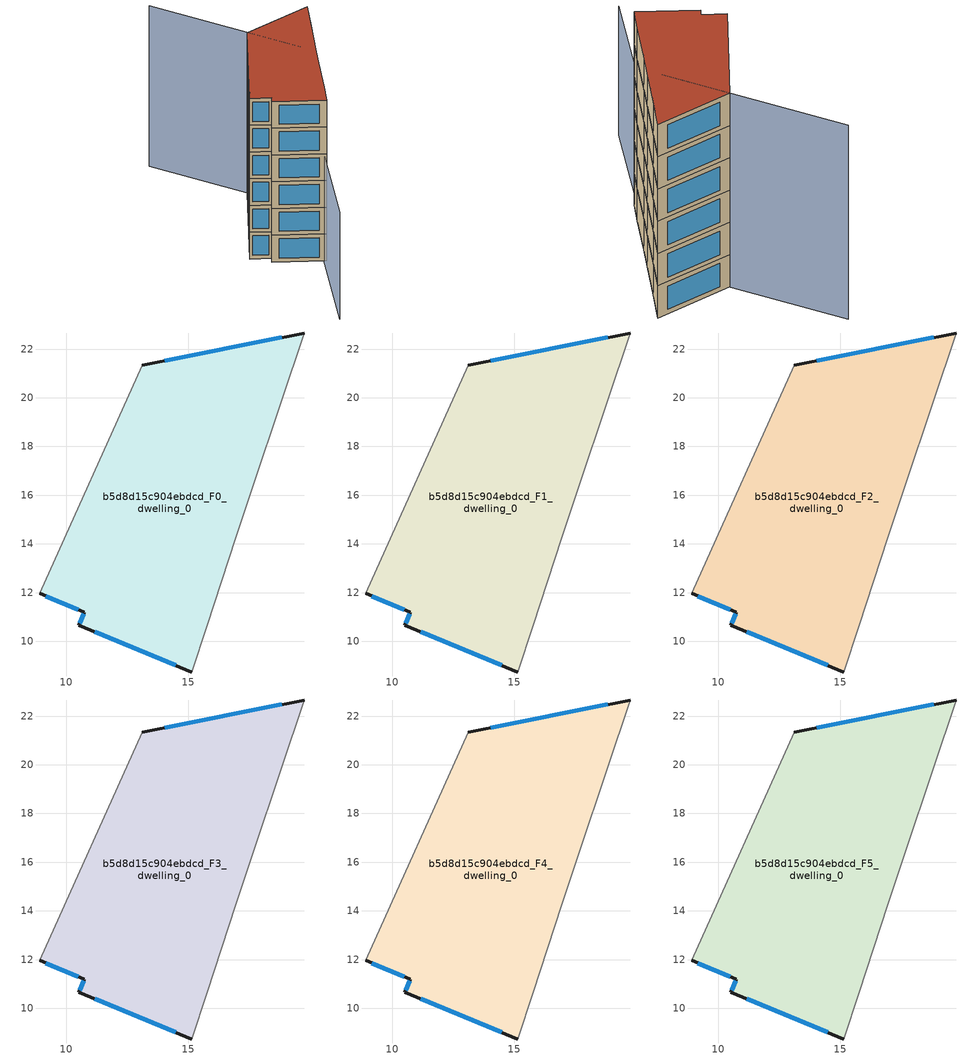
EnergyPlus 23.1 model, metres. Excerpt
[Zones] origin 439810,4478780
b5d8d15c904ebdcd_F0_dwelling_0
 floor ground (EU_floor_Construction): 19.78,22.66 18.82,19.83 17.65,16.34 16.95,14.24 15.79,10.66 15.14,8.74 10.52,10.67 10.75,11.2 8.9,11.97 13.12,21.33 z0
 wall outside (EU_wall_Construction): 8.9,11.97 10.75,11.2 10.52,10.67 15.14,8.74 / 19.78,22.66 13.12,21.33 z0:3
 wall adiabatic (EU_wall_Construction): 15.14,8.74 15.79,10.66 16.95,14.24 17.65,16.34 18.82,19.83 19.78,22.66 / 13.12,21.33 8.9,11.97 z0:3
 window (EU_Window_Construction): 11.16,10.4 14.5,9.01 / 10.71,11.12 10.55,10.74 / 9.16,11.86 10.49,11.3 / 18.85,22.47 14.05,21.52 z0.42:2.58
b5d8d15c904ebdcd_F1_dwelling_0
 floor to b5d8d15c904ebdcd_F0_dwelling_0 (EU_floor_Construction): 19.77,22.66 18.82,19.83 17.65,16.34 16.95,14.24 15.79,10.66 15.14,8.74 10.52,10.67 10.75,11.2 8.9,11.97 13.12,21.33 z3
 wall outside (EU_wall_Construction): 8.9,11.97 10.75,11.2 10.52,10.67 15.14,8.74 / 19.78,22.66 13.12,21.33 z3:6
 wall adiabatic (EU_wall_Construction): 15.14,8.74 15.79,10.66 16.95,14.24 17.65,16.34 18.82,19.83 19.78,22.66 / 13.12,21.33 8.9,11.97 z3:6
 window (EU_Window_Construction): 11.16,10.4 14.5,9.01 / 10.71,11.12 10.55,10.74 / 9.16,11.86 10.49,11.3 / 18.85,22.47 14.05,21.52 z3.42:5.58
b5d8d15c904ebdcd_F2_dwelling_0
 floor to b5d8d15c904ebdcd_F1_dwelling_0 (EU_floor_Construction): 19.77,22.66 18.82,19.83 17.65,16.34 16.95,14.24 15.79,10.66 15.14,8.74 10.52,10.67 10.75,11.2 8.9,11.97 13.12,21.33 z6
 wall outside (EU_wall_Construction): 8.9,11.97 10.75,11.2 10.52,10.67 15.14,8.74 / 19.78,22.66 13.12,21.33 z6:9
 wall adiabatic (EU_wall_Construction): 15.14,8.74 15.79,10.66 16.95,14.24 17.65,16.34 18.82,19.83 19.78,22.66 / 13.12,21.33 8.9,11.97 z6:9
 window (EU_Window_Construction): 11.16,10.4 14.5,9.01 / 10.71,11.12 10.55,10.74 / 9.16,11.86 10.49,11.3 / 18.85,22.47 14.05,21.52 z6.42:8.58
b5d8d15c904ebdcd_F3_dwelling_0
 floor to b5d8d15c904ebdcd_F2_dwelling_0 (EU_floor_Construction): 19.77,22.66 18.82,19.83 17.65,16.34 16.95,14.24 15.79,10.66 15.14,8.74 10.52,10.67 10.75,11.2 8.9,11.97 13.12,21.33 z9
 wall outside (EU_wall_Construction): 8.9,11.97 10.75,11.2 10.52,10.67 15.14,8.74 / 19.78,22.66 13.12,21.33 z9:12
 wall adiabatic (EU_wall_Construction): 15.14,8.74 15.79,10.66 16.95,14.24 17.65,16.34 18.82,19.83 19.78,22.66 / 13.12,21.33 8.9,11.97 z9:12
 window (EU_Window_Construction): 11.16,10.4 14.5,9.01 / 10.71,11.12 10.55,10.74 / 9.16,11.86 10.49,11.3 / 18.85,22.47 14.05,21.52 z9.42:11.58
b5d8d15c904ebdcd_F4_dwelling_0
 floor to b5d8d15c904ebdcd_F3_dwelling_0 (EU_floor_Construction): 19.77,22.66 18.82,19.83 17.65,16.34 16.95,14.24 15.79,10.66 15.14,8.74 10.52,10.67 10.75,11.2 8.9,11.97 13.12,21.33 z12
 wall outside (EU_wall_Construction): 8.9,11.97 10.75,11.2 10.52,10.67 15.14,8.74 / 19.78,22.66 13.12,21.33 z12:15
 wall adiabatic (EU_wall_Construction): 15.14,8.74 15.79,10.66 16.95,14.24 17.65,16.34 18.82,19.83 19.78,22.66 / 13.12,21.33 8.9,11.97 z12:15
 window (EU_Window_Construction): 11.16,10.4 14.5,9.01 / 10.71,11.12 10.55,10.74 / 9.16,11.86 10.49,11.3 / 18.85,22.47 14.05,21.52 z12.42:14.58
b5d8d15c904ebdcd_F5_dwelling_0
 floor to b5d8d15c904ebdcd_F4_dwelling_0 (EU_floor_Construction): 19.77,22.66 18.82,19.83 17.65,16.34 16.95,14.24 15.79,10.66 15.14,8.74 10.52,10.67 10.75,11.2 8.9,11.97 13.12,21.33 z15
 wall outside (EU_wall_Construction): 8.9,11.97 10.75,11.2 10.52,10.67 15.14,8.74 / 19.78,22.66 13.12,21.33 z15:18
 wall adiabatic (EU_wall_Construction): 15.14,8.74 15.79,10.66 16.95,14.24 17.65,16.34 18.82,19.83 19.78,22.66 / 13.12,21.33 8.9,11.97 z15:18
 window (EU_Window_Construction): 11.16,10.4 14.5,9.01 / 10.71,11.12 10.55,10.74 / 9.16,11.86 10.49,11.3 / 18.85,22.47 14.05,21.52 z15.42:17.58
 roof outside (EU_roof_Construction): 15.79,10.66 16.95,14.24 17.65,16.34 18.82,19.83 19.78,22.66 13.12,21.33 8.9,11.97 10.75,11.2 10.52,10.67 15.14,8.74 z18
shading: 12.29,0.02 15.49,10.82 / 15.8,10.66 18.9,21.26 z0:12; 6.84,28.9 16.73,17 z0:18
[Building]
EU S2 Campaign: North Axis=0; Terrain=City; Solar Distribution=FullExterior
[Site:Location]
Madrid: Latitude=40.5; Longitude=-3.5; Time Zone=1; Elevation=609
[SizingPeriod:WeatherFileDays]
AnnualSizingPeriod: Begin Month=1; Begin Day of Month=1; End Month=12; End Day of Month=31; Day of Week for Start Day=Monday; Use Weather File Daylight Saving Period=No; Use Weather File Rain and Snow Indicators=No
[MATERIAL]
EU_InternalMass_Material: Roughness=MediumRough; Thickness=0.1; Conductivity=1; Density=1800; Specific Heat=900; Thermal Absorptance=0.9; Solar Absorptance=0.7; Visible Absorptance=0.7
[MATERIAL:NOMASS] Roughness=MediumRough; Thermal Absorptance=0.9; Solar Absorptance=0.7; Visible Absorptance=0.7
Name | Thermal Resistance
EU_wall_NoMass | 1.60022
EU_roof_NoMass | 1.57597
EU_floor_NoMass | 0.470652
[WINDOWMATERIAL:SIMPLEGLAZINGSYSTEM]
EU_Window_SimpleGlazing: UFactor=3.28802; Solar Heat Gain Coefficient=0.85; Visible Transmittance=0.85
[CONSTRUCTION]
EU_wall_Construction: EU_wall_NoMass
EU_roof_Construction: EU_roof_NoMass
EU_floor_Construction: EU_floor_NoMass
EU_Window_Construction: EU_Window_SimpleGlazing
EU_InternalMass_Construction: EU_InternalMass_Material
[ZONE] Type=1; Multiplier=1; Ceiling Height=autocalculate; Volume=239.933; Floor Area=autocalculate; Part of Total Floor Area=Yes
b5d8d15c904ebdcd_F0_dwelling_0; b5d8d15c904ebdcd_F1_dwelling_0; b5d8d15c904ebdcd_F2_dwelling_0; b5d8d15c904ebdcd_F3_dwelling_0; b5d8d15c904ebdcd_F4_dwelling_0; b5d8d15c904ebdcd_F5_dwelling_0
[INTERNALMASS] Construction=EU_InternalMass_Construction; Surface Area=79.9778
Name | Zone or ZoneList
b5d8d15c904ebdcd_F0_dwelling_0_EU_InternalMass | b5d8d15c904ebdcd_F0_dwelling_0
b5d8d15c904ebdcd_F1_dwelling_0_EU_InternalMass | b5d8d15c904ebdcd_F1_dwelling_0
b5d8d15c904ebdcd_F2_dwelling_0_EU_InternalMass | b5d8d15c904ebdcd_F2_dwelling_0
b5d8d15c904ebdcd_F3_dwelling_0_EU_InternalMass | b5d8d15c904ebdcd_F3_dwelling_0
b5d8d15c904ebdcd_F4_dwelling_0_EU_InternalMass | b5d8d15c904ebdcd_F4_dwelling_0
b5d8d15c904ebdcd_F5_dwelling_0_EU_InternalMass | b5d8d15c904ebdcd_F5_dwelling_0
[OTHEREQUIPMENT] Fuel Type=Electricity; Design Level Calculation Method=Watts/Area; Power per Zone Floor Area=1; Fraction Latent=0; Fraction Radiant=0; Fraction Lost=0; Carbon Dioxide Generation Rate=0; EndUse Subcategory=EU_Step8_InternalGains
Name | Zone or ZoneList or Space or SpaceList | Schedule
EU_Step8_InternalGain_b5d8d15c904ebdcd_F0_dwelling_0_f000 | b5d8d15c904ebdcd_F0_dwelling_0 | EU_Step8_GainSchedule_b5d8d15c904ebdcd_F0_dwelling_0_f000
EU_Step8_InternalGain_b5d8d15c904ebdcd_F1_dwelling_0_f000 | b5d8d15c904ebdcd_F1_dwelling_0 | EU_Step8_GainSchedule_b5d8d15c904ebdcd_F1_dwelling_0_f000
EU_Step8_InternalGain_b5d8d15c904ebdcd_F2_dwelling_0_f000 | b5d8d15c904ebdcd_F2_dwelling_0 | EU_Step8_GainSchedule_b5d8d15c904ebdcd_F2_dwelling_0_f000
EU_Step8_InternalGain_b5d8d15c904ebdcd_F3_dwelling_0_f000 | b5d8d15c904ebdcd_F3_dwelling_0 | EU_Step8_GainSchedule_b5d8d15c904ebdcd_F3_dwelling_0_f000
EU_Step8_InternalGain_b5d8d15c904ebdcd_F4_dwelling_0_f000 | b5d8d15c904ebdcd_F4_dwelling_0 | EU_Step8_GainSchedule_b5d8d15c904ebdcd_F4_dwelling_0_f000
EU_Step8_InternalGain_b5d8d15c904ebdcd_F5_dwelling_0_f000 | b5d8d15c904ebdcd_F5_dwelling_0 | EU_Step8_GainSchedule_b5d8d15c904ebdcd_F5_dwelling_0_f000
[ZONEVENTILATION:DESIGNFLOWRATE] Schedule=EU_AlwaysOn; Design Flow Rate Calculation Method=AirChanges/Hour; Air Changes per Hour=0.480704; Ventilation Type=Natural; Fan Pressure Rise=0; Fan Total Efficiency=1; Constant Term Coefficient=1; Temperature Term Coefficient=0; Velocity Term Coefficient=0; Velocity Squared Term Coefficient=0; Minimum Indoor Temperature=-100; Maximum Indoor Temperature=100; Delta Temperature=-100; Minimum Outdoor Temperature=-100; Maximum Outdoor Temperature=100; Maximum Wind Speed=40
Name | Zone or ZoneList or Space or SpaceList
EU_ConstantAir_b5d8d15c904ebdcd_F0_dwelling_0 | b5d8d15c904ebdcd_F0_dwelling_0
EU_ConstantAir_b5d8d15c904ebdcd_F1_dwelling_0 | b5d8d15c904ebdcd_F1_dwelling_0
EU_ConstantAir_b5d8d15c904ebdcd_F2_dwelling_0 | b5d8d15c904ebdcd_F2_dwelling_0
EU_ConstantAir_b5d8d15c904ebdcd_F3_dwelling_0 | b5d8d15c904ebdcd_F3_dwelling_0
EU_ConstantAir_b5d8d15c904ebdcd_F4_dwelling_0 | b5d8d15c904ebdcd_F4_dwelling_0
EU_ConstantAir_b5d8d15c904ebdcd_F5_dwelling_0 | b5d8d15c904ebdcd_F5_dwelling_0
[HVACTEMPLATE:THERMOSTAT] Constant Heating Setpoint=20; Constant Cooling Setpoint=50
EU_HeatOnly_b5d8d15c904ebdcd_F0_dwelling_0; EU_HeatOnly_b5d8d15c904ebdcd_F1_dwelling_0; EU_HeatOnly_b5d8d15c904ebdcd_F2_dwelling_0; EU_HeatOnly_b5d8d15c904ebdcd_F3_dwelling_0; EU_HeatOnly_b5d8d15c904ebdcd_F4_dwelling_0; EU_HeatOnly_b5d8d15c904ebdcd_F5_dwelling_0
[HVACTEMPLATE:ZONE:IDEALLOADSAIRSYSTEM] System Availability Schedule=EU_AlwaysOn; Maximum Heating Supply Air Temperature=50; Minimum Cooling Supply Air Temperature=13; Maximum Heating Supply Air Humidity Ratio=0.0156; Minimum Cooling Supply Air Humidity Ratio=0.0077; Heating Limit=NoLimit; Cooling Limit=NoLimit; Heating Availability Schedule=EU_AlwaysOn; Cooling Availability Schedule=EU_CoolingOff; Dehumidification Control Type=ConstantSensibleHeatRatio; Cooling Sensible Heat Ratio=0.7; Dehumidification Setpoint=60; Humidification Control Type=None; Humidification Setpoint=30; Outdoor Air Method=None; Outdoor Air Flow Rate per Person=0.00944; Outdoor Air Flow Rate per Zone Floor Area=0; Outdoor Air Flow Rate per Zone=0; Demand Controlled Ventilation Type=None; Outdoor Air Economizer Type=NoEconomizer; Heat Recovery Type=None; Sensible Heat Recovery Effectiveness=0.7; Latent Heat Recovery Effectiveness=0.65
Name | Template Thermostat
b5d8d15c904ebdcd_F0_dwelling_0 | EU_HeatOnly_b5d8d15c904ebdcd_F0_dwelling_0
b5d8d15c904ebdcd_F1_dwelling_0 | EU_HeatOnly_b5d8d15c904ebdcd_F1_dwelling_0
b5d8d15c904ebdcd_F2_dwelling_0 | EU_HeatOnly_b5d8d15c904ebdcd_F2_dwelling_0
b5d8d15c904ebdcd_F3_dwelling_0 | EU_HeatOnly_b5d8d15c904ebdcd_F3_dwelling_0
b5d8d15c904ebdcd_F4_dwelling_0 | EU_HeatOnly_b5d8d15c904ebdcd_F4_dwelling_0
b5d8d15c904ebdcd_F5_dwelling_0 | EU_HeatOnly_b5d8d15c904ebdcd_F5_dwelling_0
[SIZING:ZONE] Zone Cooling Design Supply Air Temperature Input Method=SupplyAirTemperature; Zone Cooling Design Supply Air Temperature=13; Zone Heating Design Supply Air Temperature Input Method=SupplyAirTemperature; Zone Heating Design Supply Air Temperature=50; Zone Cooling Design Supply Air Humidity Ratio=0.008; Zone Heating Design Supply Air Humidity Ratio=0.008; Cooling Design Air Flow Method=DesignDay; Cooling Design Air Flow Rate=0; Cooling Minimum Air Flow per Zone Floor Area=0.000762; Cooling Minimum Air Flow=0; Cooling Minimum Air Flow Fraction=0.2; Heating Design Air Flow Method=DesignDay; Heating Design Air Flow Rate=0; Heating Maximum Air Flow per Zone Floor Area=0.002032; Heating Maximum Air Flow=0.141576; Heating Maximum Air Flow Fraction=0.3; Account for Dedicated Outdoor Air System=No; Dedicated Outdoor Air System Control Strategy=NeutralSupplyAir; Dedicated Outdoor Air Low Setpoint Temperature for Design=autosize; Dedicated Outdoor Air High Setpoint Temperature for Design=autosize; Zone Load Sizing Method=Sensible Load Only No Latent Load; Zone Latent Cooling Design Supply Air Humidity Ratio Input Method=HumidityRatioDifference; Zone Cooling Design Supply Air Humidity Ratio Difference=0.005; Zone Latent Heating Design Supply Air Humidity Ratio Input Method=HumidityRatioDifference; Zone Humidification Design Supply Air Humidity Ratio Difference=0.005
b5d8d15c904ebdcd_F0_dwelling_0; b5d8d15c904ebdcd_F1_dwelling_0; b5d8d15c904ebdcd_F2_dwelling_0; b5d8d15c904ebdcd_F3_dwelling_0; b5d8d15c904ebdcd_F4_dwelling_0; b5d8d15c904ebdcd_F5_dwelling_0
[SCHEDULE:CONSTANT]
Name | Hourly Value
EU_AlwaysOn | 1
EU_CoolingOff | 0
[SCHEDULE:FILE] Column Number=1; Rows to Skip at Top=0; Number of Hours of Data=8760; Column Separator=Comma; Interpolate to Timestep=No; Minutes per Item=60; Adjust Schedule for Daylight Savings=Yes
Name | File
EU_Step8_GainSchedule_b5d8d15c904ebdcd_F0_dwelling_0_f000 | ../../schedules/b5d8d15c904ebdcd/b5d8d15c904ebdcd_F0_dwelling_0_f000_gain.csv
EU_Step8_GainSchedule_b5d8d15c904ebdcd_F1_dwelling_0_f000 | ../../schedules/b5d8d15c904ebdcd/b5d8d15c904ebdcd_F1_dwelling_0_f000_gain.csv
EU_Step8_GainSchedule_b5d8d15c904ebdcd_F2_dwelling_0_f000 | ../../schedules/b5d8d15c904ebdcd/b5d8d15c904ebdcd_F2_dwelling_0_f000_gain.csv
EU_Step8_GainSchedule_b5d8d15c904ebdcd_F3_dwelling_0_f000 | ../../schedules/b5d8d15c904ebdcd/b5d8d15c904ebdcd_F3_dwelling_0_f000_gain.csv
EU_Step8_GainSchedule_b5d8d15c904ebdcd_F4_dwelling_0_f000 | ../../schedules/b5d8d15c904ebdcd/b5d8d15c904ebdcd_F4_dwelling_0_f000_gain.csv
EU_Step8_GainSchedule_b5d8d15c904ebdcd_F5_dwelling_0_f000 | ../../schedules/b5d8d15c904ebdcd/b5d8d15c904ebdcd_F5_dwelling_0_f000_gain.csv
